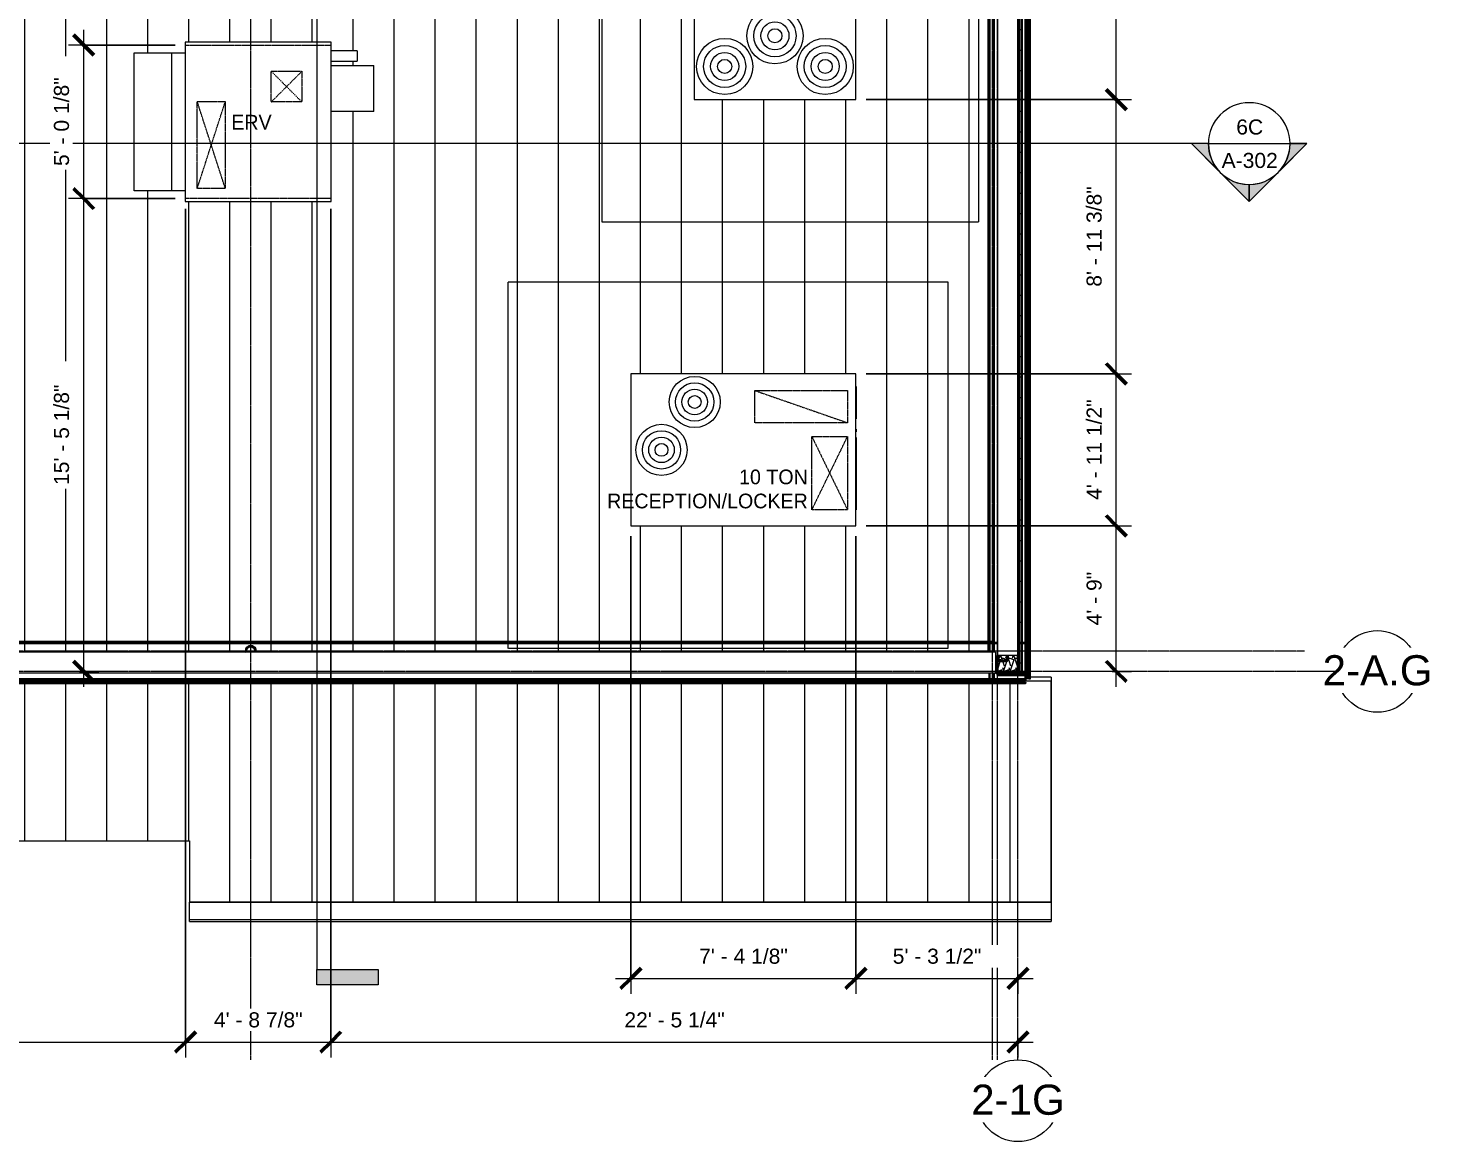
# Model space of a CAD drawing. Header units: inches. Extents: x 21290 to 29202, y -23522 to -20467.
# Drawn here: x 27344 to 27901, y -22979 to -22544 of the extents above; entities that cross this region are included whole.
import ezdxf

# ---------------------------------------------------------------- set-up
doc = ezdxf.new("R2010")
doc.units = ezdxf.units.IN
doc.header["$MEASUREMENT"] = 0
for name, pattern in [('Dash', [0.25, 0.125, -0.125]), ('Grid Line 1_2_', [0.875, 0.5, -0.125, 0.125, -0.125]), ('Hidden', [0.28125, 0.1875, -0.09375])]:
    doc.linetypes.add(name, pattern=pattern)
for name, color, linetype, lineweight in [('A-ANNO-DIMS', 211, 'Continuous', 9), ('A-ANNO-DIMS-64', 211, 'Continuous', 9), ('A-ROOF', 132, 'Continuous', 9), ('A-ROOF-OTLN', 132, 'Continuous', 9), ('A-ROOF-PATT', 132, 'Continuous', 9), ('A-WALL', 113, 'Continuous', 9), ('A-WALL-PATT', 111, 'Continuous', 25), ('G-ANNO-SYMB', 111, 'Continuous', 9), ('M-EQPM', 50, 'Continuous', 9), ('M-EQPM-HDLN', 50, 'Dash', 9), ('M-EQPM-IDEN', 50, 'Continuous', 9), ('S-BEAM', 12, 'Continuous', 9), ('S-COLS', 52, 'Continuous', 9), ('S-GRID', 1, 'Continuous', 9), ('S-GRID-IDEN', 1, 'Continuous', 9)]:
    doc.layers.add(name, color=color, linetype=linetype, lineweight=lineweight)
doc.styles.add('Arial_2', font='arial.ttf', dxfattribs={"height": 11.802395})
doc.styles.add('Arial_3', font='arial.ttf', dxfattribs={"height": 5.901198})
doc.styles.add('Century Gothic_1', font='GOTHIC.TTF', dxfattribs={"height": 5.748447})
doc.dimstyles.new('OD_Dimension', dxfattribs={"dimscale": 12, "dimtxt": 6, "dimasz": 0.666667, "dimexe": 0.5, "dimexo": 0.333333, "dimgap": 0.333333, "dimtad": 1, "dimdec": 3, "dimrnd": 0.125, "dimzin": 1, "dimdsep": 46, "dimlunit": 4, "dimtxsty": 'Arial_3', "dimblk1": 'OBLIQUE', "dimblk2": 'OBLIQUE', "dimsah": 1, "dimcen": 0.09, "dimdle": 0.5, "dimazin": 0, "dimtfac": 1, "dimtdec": 4, "dimtix": 1, "dimtmove": 0, "dimatfit": 3, "dimfxl": 1, "dimtvp": 1, "dimtfill": 1, "dimfrac": 2, "dimtolj": 1, "dimtzin": 0, "dimarcsym": 2})

# ---------------------------------------------------------------- blocks, each defined once
blk = doc.blocks.new('Carrier_48TC_Standard_Efficiency_Gas_Heat_Electric_Cooling_Packaged_Rooftop_Unit_3_to_15_nominal_tons - 15 ton 48TC__16-873539-Roof Low - Callout 6')
at = {"layer": 'M-EQPM', "color": 43, "linetype": 'Hidden', "lineweight": 18}
for p, q in [((-105.94, -79.69), (-105.94, 67.69)), ((-105.94, 67.69), (93.94, 67.69)), ((93.94, 67.69), (93.94, -79.69)), ((93.94, -79.69), (-105.94, -79.69))]:
    blk.add_line(p, q, dxfattribs=at)
at = {"layer": 'M-EQPM', "color": 43, "lineweight": 18}
for p, q in [((57.94, 31.69), (-57.94, 31.69)), ((-57.94, 31.69), (-57.94, -31.69)), ((57.94, -31.69), (57.94, 31.69)), ((58.06, 27.31), (57.94, 27.31)), ((58.06, 27.31), (58.06, 15.44)), ((57.94, 15.44), (58.06, 15.44)), ((58.06, 10.34), (57.94, 10.34)), ((57.94, 9.29), (58.06, 9.29)), ((58.06, 6.69), (57.94, 6.69)), ((58.06, 10.32), (58.06, 10.34)), ((58.06, 10.34), (58.06, 9.29)), ((58.06, 9.29), (58.06, 9.31)), ((58.06, 6.69), (58.06, -25.06)), ((57.94, -25.06), (58.06, -25.06)), ((-57.94, -31.69), (57.94, -31.69))]:
    blk.add_line(p, q, dxfattribs=at)
for centre, radius in [((-44.94, 19.69), 11), ((-44.94, 19.69), 8.25), ((-44.94, 19.69), 5.5), ((-44.94, 19.69), 2.75), ((-32.94, 0), 11), ((-32.94, 0), 8.25), ((-32.94, 0), 5.5), ((-32.94, 0), 2.75), ((-44.94, -19.69), 11), ((-44.94, -19.69), 8.25), ((-44.94, -19.69), 5.5), ((-44.94, -19.69), 2.75)]:
    blk.add_circle(centre, radius, dxfattribs=at)
at = {"layer": 'M-EQPM-HDLN', "color": 43, "lineweight": 18}
for p, q in [((4.81, 25.31), (51.69, 12.69)), ((4.81, 12.69), (4.81, 25.31)), ((4.81, 25.31), (51.69, 25.31)), ((51.69, 25.31), (51.69, 12.69)), ((51.69, 12.69), (4.81, 12.69)), ((24.94, -26.81), (51.69, 7.19)), ((24.94, 7.19), (51.69, -26.81)), ((24.94, -26.81), (24.94, 7.19)), ((24.94, 7.19), (51.69, 7.19)), ((51.69, 7.19), (51.69, -26.81)), ((51.69, -26.81), (24.94, -26.81))]:
    blk.add_line(p, q, dxfattribs=at)
blk = doc.blocks.new('Carrier_48TC_Standard_Efficiency_Gas_Heat_Electric_Cooling_Packaged_Rooftop_Unit_3_to_15_nominal_tons - 10 ton 48TC__12-1646492-Roof Low - Callout 6')
at = {"layer": 'M-EQPM', "color": 43, "linetype": 'Hidden', "lineweight": 18}
for p, q in [((-92.06, -75.06), (-92.06, 65.75)), ((-92.06, 65.75), (80.06, 65.75)), ((80.06, 65.75), (80.06, -75.06)), ((-92.06, -77.75), (-92.06, -75.63)), ((80.06, -77.75), (-92.06, -77.75)), ((80.06, -75.62), (80.06, -77.75))]:
    blk.add_line(p, q, dxfattribs=at)
at = {"layer": 'M-EQPM', "color": 43, "lineweight": 18}
for p, q in [((44.06, 29.75), (-44.06, 29.75)), ((-44.06, 29.75), (-44.06, -29.75)), ((44.06, -29.75), (44.06, 29.75)), ((44.19, 24.75), (44.06, 24.75)), ((44.19, 24.75), (44.19, 12.12)), ((44.06, 12.12), (44.19, 12.12)), ((44.19, 8.15), (44.06, 8.15)), ((44.06, 7.1), (44.19, 7.1)), ((44.19, 8.13), (44.19, 8.15)), ((44.19, 8.15), (44.19, 7.1)), ((44.19, 7.1), (44.19, 7.12)), ((44.19, 4.87), (44.06, 4.87)), ((44.19, 4.87), (44.19, -23.5)), ((44.06, -23.5), (44.19, -23.5)), ((-44.06, -29.75), (44.06, -29.75))]:
    blk.add_line(p, q, dxfattribs=at)
for centre, radius in [((-19.06, 18.75), 10), ((-19.06, 18.75), 7.5), ((-19.06, 18.75), 5), ((-19.06, 18.75), 2.5), ((-32.06, 0), 10), ((-32.06, 0), 7.5), ((-32.06, 0), 5), ((-32.06, 0), 2.5)]:
    blk.add_circle(centre, radius, dxfattribs=at)
at = {"layer": 'M-EQPM-HDLN', "color": 43, "lineweight": 18}
for p, q in [((4.44, 23.25), (40.81, 10.62)), ((4.44, 10.62), (4.44, 23.25)), ((4.44, 23.25), (40.81, 23.25)), ((40.81, 23.25), (40.81, 10.62)), ((40.81, 10.62), (4.44, 10.62)), ((26.81, -23.5), (40.81, 5.25)), ((26.81, 5.25), (40.81, -23.5)), ((26.81, -23.5), (26.81, 5.25)), ((26.81, 5.25), (40.81, 5.25)), ((40.81, 5.25), (40.81, -23.5)), ((40.81, -23.5), (26.81, -23.5))]:
    blk.add_line(p, q, dxfattribs=at)
blk = doc.blocks.new('he3xrtf - 115 V Single Phase-880047-Roof Low - Callout 6')
at = {"layer": 'M-EQPM', "color": 43, "lineweight": 18}
for p, q in [((28.63, 31.19), (-28.62, 31.19)), ((-28.62, 31.19), (-28.62, -31.19)), ((28.63, -31.19), (28.63, 31.19)), ((28.63, 27), (33.75, 27)), ((28.63, -27), (28.63, 27)), ((33.75, 27), (48.5, 27)), ((33.75, 27), (33.75, -27)), ((48.5, 27), (48.5, -27)), ((-45.37, -4), (-28.62, -4)), ((-45.37, -4), (-45.37, -22)), ((-28.62, -4), (-28.62, -22)), ((-28.62, -22), (-45.37, -22)), ((-38.75, -27.81), (-38.75, -23.81)), ((-28.62, -23.81), (-38.75, -23.81)), ((-38.75, -27.81), (-28.62, -27.81)), ((33.75, -27), (28.63, -27)), ((48.5, -27), (33.75, -27)), ((-28.62, -31.19), (28.63, -31.19))]:
    blk.add_line(p, q, dxfattribs=at)
at = {"layer": 'M-EQPM-HDLN', "color": 43, "lineweight": 18}
for p, q in [((-28.44, -30.06), (-28.44, 30.06)), ((-28.44, 30.06), (28.44, 30.06)), ((28.44, 30.06), (28.44, -30.06)), ((23.84, 26.09), (12.84, -7.91)), ((12.84, 26.09), (23.84, -7.91)), ((12.84, -7.91), (12.84, 26.09)), ((12.84, 26.09), (23.84, 26.09)), ((23.84, 26.09), (23.84, -7.91)), ((-17.16, -7.78), (-5.16, -19.78)), ((-5.16, -7.78), (-17.16, -19.78)), ((-17.16, -19.78), (-17.16, -7.78)), ((-17.16, -7.78), (-5.16, -7.78)), ((-5.16, -7.78), (-5.16, -19.78)), ((23.84, -7.91), (12.84, -7.91)), ((-5.16, -19.78), (-17.16, -19.78)), ((28.44, -30.06), (-28.44, -30.06))]:
    blk.add_line(p, q, dxfattribs=at)
blk = doc.blocks.new('Girt_C - 8_D-1732030-Roof Low - Callout 6')
at = {"layer": 'S-BEAM', "color": 43, "lineweight": 18}
for p, q in [((26272.64, -22787.8), (25690.83, -22787.8)), ((26272.64, -22787.8), (26272.64, -22787.99)), ((26272.64, -22787.99), (26272.64, -22795.62)), ((25689.64, -22795.8), (26272.64, -22795.8)), ((26272.64, -22795.62), (26272.64, -22795.8))]:
    blk.add_line(p, q, dxfattribs=at)
blk = doc.blocks.new('Girt_C - 8_D-1405608-Roof Low - Callout 6')
at = {"layer": 'S-BEAM', "color": 43, "lineweight": 18}
for p, q in [((26273.58, -22350.05), (26281.2, -22350.05)), ((26281.3, -22350.05), (26281.34, -22350.05)), ((26281.39, -22789.05), (26281.39, -22350.05)), ((26273.39, -22359.55), (26273.39, -22789.05)), ((26273.58, -22789.05), (26273.39, -22789.05)), ((26281.2, -22789.05), (26273.58, -22789.05)), ((26281.39, -22789.05), (26281.2, -22789.05))]:
    blk.add_line(p, q, dxfattribs=at)
blk = doc.blocks.new('Dimension Lumber - 5_5 x 7_5 Glulam-1730133-Roof Low - Callout 6')
at = {"layer": 'S-BEAM', "color": 43, "lineweight": 18}
blk.add_line((26272.95, -22799.18), (26272.95, -22799.04), dxfattribs=at)
blk = doc.blocks.new('HSS-Hollow Structural Section - HSS1-1_2X1-1_2X1_8 - Obsolete-1395972-Roof Low - Callout 6')
at = {"layer": 'S-BEAM', "color": 43, "lineweight": 18}
for p, q in [((26285.64, -22797.5), (26284.7, -22797.5)), ((26294.39, -22797.5), (26286.2, -22797.5)), ((26294.39, -22797.5), (26294.39, -22797.54)), ((26294.39, -22797.54), (26294.39, -22797.79)), ((26294.39, -22797.79), (26294.39, -22798.82)), ((26294.39, -22798.82), (26294.39, -22799.04)), ((26272.64, -22799.04), (26294.39, -22799.04))]:
    blk.add_line(p, q, dxfattribs=at)
blk = doc.blocks.new('Section - 3_32_ x 3_8_-18514-Roof Low - Callout 6')
at = {"layer": 'G-ANNO-SYMB'}
blk.add_hatch(color=256, dxfattribs=at).paths.add_polyline_path([(0, 0.375), (0, 0), (-0.09375, 0), (-0.09375, 0.375)], flags=0)
for p, q in [((0, 0.375), (-0.09375, 0.375)), ((-0.09375, 0.375), (-0.09375, 0)), ((0, 0), (0, 0.375)), ((-0.09375, 0), (0, 0))]:
    blk.add_line(p, q, dxfattribs=at)
blk = doc.blocks.new('Section - Section Head - Filled-1526-Roof Low - Callout 6')
at = {"layer": 'G-ANNO-SYMB'}
h = blk.add_hatch(color=256, dxfattribs=at)
edge = h.paths.add_edge_path(flags=0)
edge.add_line((-0.4268, 0.1768), (-0.25, 0.3536))
edge.add_line((-0.25, 0.3536), (-0.25, 0.25))
edge.add_arc((-0.25, 0), 0.25, 90, 135)
h = blk.add_hatch(color=256, dxfattribs=at)
edge = h.paths.add_edge_path(flags=0)
edge.add_arc((-0.25, 0), 0.25, 45, 90)
edge.add_line((-0.25, 0.25), (-0.25, 0.3536))
edge.add_line((-0.25, 0.3536), (-0.0732, 0.1768))
h = blk.add_hatch(color=256, dxfattribs=at)
edge = h.paths.add_edge_path(flags=0)
edge.add_arc((-0.25, 0), 0.2503, 137.9216, 180)
edge.add_line((-0.5003, 0), (-0.6036, 0))
edge.add_line((-0.6036, 0), (-0.4358, 0.1678))
h = blk.add_hatch(color=256, dxfattribs=at)
edge = h.paths.add_edge_path(flags=0)
edge.add_line((-0.0642, 0.1678), (0.1036, 0))
edge.add_line((0.1036, 0), (0.0003, 0))
edge.add_arc((-0.25, 0), 0.2503, 0, 42.0784)
for p, q in [((-0.25, 0.3536), (-0.6036, 0)), ((-0.25, 0.3536), (-0.4268, 0.1768)), ((-0.25, 0.3536), (0.1036, 0)), ((-0.25, 0.25), (-0.25, 0.3536)), ((-0.0732, 0.1768), (-0.25, 0.3536)), ((-0.25, 0.3536), (-0.25, 0.25)), ((-0.4358, 0.1678), (-0.6036, 0)), ((0.1036, 0), (-0.0642, 0.1678)), ((-0.6036, 0), (-0.5003, 0)), ((0.0003, 0), (0.1036, 0)), ((-0.5, 0), (-0.6036, 0)), ((0, 0), (0.1036, 0))]:
    blk.add_line(p, q, dxfattribs=at)
for radius, start, end in [(0.25, 360, 180), (0.25, 90, 135), (0.25, 45, 90), (0.2503, 137.9216, 180), (0.2503, 0, 42.0784), (0.25, 180, 360)]:
    blk.add_arc((-0.25, 0), radius, start, end, dxfattribs=at)
blk = doc.blocks.new('Grid - Grid Head - Circle-14747-Roof Low - Callout 6')
at = {"layer": 'S-GRID-IDEN'}
blk.add_circle((0, 0), 0.25, dxfattribs=at)
blk = doc.blocks.new('DIMBLOCK7-Roof Low - Callout 6')
at = {"layer": 'A-ANNO-DIMS-64', "lineweight": 50}
for p, q in [((27770.35, -22738.3), (27766.35, -22734.3)), ((27770.35, -22738.3), (27774.35, -22742.3)), ((27770.35, -22795.3), (27766.35, -22791.3)), ((27770.35, -22795.3), (27774.35, -22799.3))]:
    blk.add_line(p, q, dxfattribs=at)
at = {"layer": 'A-ANNO-DIMS-64'}
for p, q in [((27672.32, -22738.3), (27776.35, -22738.3)), ((27770.35, -22738.3), (27672.32, -22738.3)), ((27770.35, -22801.3), (27770.35, -22738.3)), ((27768.69, -22795.3), (27776.35, -22795.3)), ((27770.35, -22795.3), (27768.69, -22795.3))]:
    blk.add_line(p, q, dxfattribs=at)
at = {"layer": 'A-ANNO-DIMS-64', "color": 0, "insert": (27758.69, -22777.28), "char_height": 5.901, "width": 25.1446, "attachment_point": 1, "rotation": 90, "line_spacing_factor": 0.938532, "style": 'Arial_3', "bg_fill": 3, "box_fill_scale": 1.25, "bg_fill_color": 0, "bg_fill_transparency": 0}
blk.add_mtext('4\' - 9"', dxfattribs=at)
blk = doc.blocks.new('_Oblique')
at = {"color": 0, "linetype": 'ByBlock', "lineweight": -2}
blk.add_line((-0.5, -0.5), (0.5, 0.5), dxfattribs=at)
blk = doc.blocks.new('DIMBLOCK8-Roof Low - Callout 6')
at = {"layer": 'A-ANNO-DIMS-64', "lineweight": 50}
for p, q in [((27770.35, -22678.8), (27766.35, -22674.8)), ((27770.35, -22678.8), (27774.35, -22682.8)), ((27770.35, -22738.3), (27766.35, -22734.3)), ((27770.35, -22738.3), (27774.35, -22742.3))]:
    blk.add_line(p, q, dxfattribs=at)
at = {"layer": 'A-ANNO-DIMS-64'}
for p, q in [((27672.32, -22678.8), (27776.35, -22678.8)), ((27770.35, -22678.8), (27672.32, -22678.8)), ((27770.35, -22738.3), (27770.35, -22678.8)), ((27672.32, -22738.3), (27776.35, -22738.3)), ((27770.35, -22738.3), (27672.32, -22738.3))]:
    blk.add_line(p, q, dxfattribs=at)
at = {"layer": 'A-ANNO-DIMS-64', "color": 0, "insert": (27758.69, -22728.12), "char_height": 5.9012, "width": 46.9662, "attachment_point": 1, "rotation": 90, "line_spacing_factor": 0.938532, "style": 'Arial_3', "bg_fill": 3, "box_fill_scale": 1.25, "bg_fill_color": 0, "bg_fill_transparency": 0}
blk.add_mtext('4\' - 11 1/2"', dxfattribs=at)
blk = doc.blocks.new('DIMBLOCK9-Roof Low - Callout 6')
at = {"layer": 'A-ANNO-DIMS-64', "lineweight": 50}
for p, q in [((27770.35, -22571.43), (27766.35, -22567.43)), ((27770.35, -22571.43), (27774.35, -22575.43)), ((27770.35, -22678.8), (27766.35, -22674.8)), ((27770.35, -22678.8), (27774.35, -22682.8))]:
    blk.add_line(p, q, dxfattribs=at)
at = {"layer": 'A-ANNO-DIMS-64'}
for p, q in [((27672.32, -22571.43), (27776.35, -22571.43)), ((27770.35, -22571.43), (27672.32, -22571.43)), ((27770.35, -22678.8), (27770.35, -22571.43)), ((27672.32, -22678.8), (27776.35, -22678.8)), ((27770.35, -22678.8), (27672.32, -22678.8))]:
    blk.add_line(p, q, dxfattribs=at)
at = {"layer": 'A-ANNO-DIMS-64', "color": 0, "insert": (27758.69, -22644.68), "char_height": 5.9012, "width": 46.9662, "attachment_point": 1, "rotation": 90, "line_spacing_factor": 0.938532, "style": 'Arial_3', "bg_fill": 3, "box_fill_scale": 1.25, "bg_fill_color": 0, "bg_fill_transparency": 0}
blk.add_mtext('8\' - 11 3/8"', dxfattribs=at)
blk = doc.blocks.new('DIMBLOCK10-Roof Low - Callout 6')
at = {"layer": 'A-ANNO-DIMS-64', "lineweight": 50}
for p, q in [((27770.35, -22455.55), (27766.35, -22451.55)), ((27770.35, -22455.55), (27774.35, -22459.55)), ((27770.35, -22571.43), (27766.35, -22567.43)), ((27770.35, -22571.43), (27774.35, -22575.43))]:
    blk.add_line(p, q, dxfattribs=at)
at = {"layer": 'A-ANNO-DIMS-64'}
for p, q in [((27672.32, -22455.55), (27776.35, -22455.55)), ((27770.35, -22455.55), (27672.32, -22455.55)), ((27770.35, -22571.43), (27770.35, -22455.55)), ((27672.32, -22571.43), (27776.35, -22571.43)), ((27770.35, -22571.43), (27672.32, -22571.43))]:
    blk.add_line(p, q, dxfattribs=at)
at = {"layer": 'A-ANNO-DIMS-64', "color": 0, "insert": (27758.69, -22530.8), "char_height": 5.9012, "width": 41.5385, "attachment_point": 1, "rotation": 90, "line_spacing_factor": 0.938532, "style": 'Arial_3', "bg_fill": 3, "box_fill_scale": 1.25, "bg_fill_color": 0, "bg_fill_transparency": 0}
blk.add_mtext('9\' - 7 7/8"', dxfattribs=at)
blk = doc.blocks.new('DIMBLOCK12-Roof Low - Callout 6')
at = {"layer": 'A-ANNO-DIMS-64', "lineweight": 50}
for p, q in [((27365.87, -22610.18), (27361.87, -22606.18)), ((27365.87, -22610.18), (27369.87, -22614.18)), ((27365.87, -22795.3), (27361.87, -22791.3)), ((27365.87, -22795.3), (27369.87, -22799.3))]:
    blk.add_line(p, q, dxfattribs=at)
at = {"layer": 'A-ANNO-DIMS-64'}
for p, q in [((27401.76, -22610.18), (27359.87, -22610.18)), ((27365.87, -22801.3), (27365.87, -22610.18)), ((27365.87, -22610.18), (27401.76, -22610.18)), ((27364.22, -22795.3), (27371.87, -22795.3)), ((27365.87, -22795.3), (27364.22, -22795.3))]:
    blk.add_line(p, q, dxfattribs=at)
at = {"layer": 'A-ANNO-DIMS-64', "color": 0, "insert": (27354.22, -22722.31), "char_height": 5.9012, "width": 46.9662, "attachment_point": 1, "rotation": 90, "line_spacing_factor": 0.938532, "style": 'Arial_3', "bg_fill": 3, "box_fill_scale": 1.25, "bg_fill_color": 0, "bg_fill_transparency": 0}
blk.add_mtext('15\' - 5 1/8"', dxfattribs=at)
blk = doc.blocks.new('DIMBLOCK13-Roof Low - Callout 6')
at = {"layer": 'A-ANNO-DIMS-64', "lineweight": 50}
for p, q in [((27365.87, -22550.05), (27361.87, -22546.05)), ((27365.87, -22550.05), (27369.87, -22554.05)), ((27365.87, -22610.18), (27361.87, -22606.18)), ((27365.87, -22610.18), (27369.87, -22614.18))]:
    blk.add_line(p, q, dxfattribs=at)
at = {"layer": 'A-ANNO-DIMS-64'}
for p, q in [((27365.87, -22610.18), (27365.87, -22544.05)), ((27401.76, -22550.05), (27359.87, -22550.05)), ((27365.87, -22550.05), (27401.76, -22550.05)), ((27401.76, -22610.18), (27359.87, -22610.18)), ((27365.87, -22610.18), (27401.76, -22610.18))]:
    blk.add_line(p, q, dxfattribs=at)
at = {"layer": 'A-ANNO-DIMS-64', "color": 0, "insert": (27354.22, -22597.42), "char_height": 5.9012, "width": 41.5385, "attachment_point": 1, "rotation": 90, "line_spacing_factor": 0.938532, "style": 'Arial_3', "bg_fill": 3, "box_fill_scale": 1.25, "bg_fill_color": 0, "bg_fill_transparency": 0}
blk.add_mtext('5\' - 0 1/8"', dxfattribs=at)
blk = doc.blocks.new('DIMBLOCK14-Roof Low - Callout 6')
at = {"layer": 'A-ANNO-DIMS-64'}
for p, q in [((27405.76, -22614.18), (27405.76, -22946.41)), ((27405.76, -22940.41), (27405.76, -22614.18)), ((27127.82, -22940.41), (27405.76, -22940.41)), ((27133.82, -22938.75), (27133.82, -22946.41)), ((27133.82, -22940.41), (27133.82, -22938.75))]:
    blk.add_line(p, q, dxfattribs=at)
at = {"layer": 'A-ANNO-DIMS-64', "lineweight": 50}
for p, q in [((27133.82, -22940.41), (27137.82, -22936.41)), ((27405.76, -22940.41), (27409.76, -22936.41)), ((27133.82, -22940.41), (27129.82, -22944.41)), ((27405.76, -22940.41), (27401.76, -22944.41))]:
    blk.add_line(p, q, dxfattribs=at)
at = {"layer": 'A-ANNO-DIMS-64', "color": 0, "insert": (27257.05, -22928.76), "char_height": 5.901, "width": 30.5723, "attachment_point": 1, "line_spacing_factor": 0.938532, "style": 'Arial_3', "bg_fill": 3, "box_fill_scale": 1.25, "bg_fill_color": 0, "bg_fill_transparency": 0}
blk.add_mtext('22\' - 8"', dxfattribs=at)
blk = doc.blocks.new('DIMBLOCK15-Roof Low - Callout 6')
at = {"layer": 'A-ANNO-DIMS-64'}
for p, q in [((27405.76, -22614.18), (27405.76, -22946.41)), ((27405.76, -22940.41), (27405.76, -22614.18)), ((27462.63, -22614.18), (27462.63, -22946.41)), ((27462.63, -22940.41), (27462.63, -22614.18)), ((27405.76, -22940.41), (27462.63, -22940.41))]:
    blk.add_line(p, q, dxfattribs=at)
at = {"layer": 'A-ANNO-DIMS-64', "lineweight": 50}
for p, q in [((27405.76, -22940.41), (27409.76, -22936.41)), ((27462.63, -22940.41), (27466.63, -22936.41)), ((27405.76, -22940.41), (27401.76, -22944.41)), ((27462.63, -22940.41), (27458.63, -22944.41))]:
    blk.add_line(p, q, dxfattribs=at)
at = {"layer": 'A-ANNO-DIMS-64', "color": 0, "insert": (27416.89, -22928.76), "char_height": 5.9012, "width": 41.5385, "attachment_point": 1, "line_spacing_factor": 0.938532, "style": 'Arial_3', "bg_fill": 3, "box_fill_scale": 1.25, "bg_fill_color": 0, "bg_fill_transparency": 0}
blk.add_mtext('4\' - 8 7/8"', dxfattribs=at)
blk = doc.blocks.new('DIMBLOCK16-Roof Low - Callout 6')
at = {"layer": 'A-ANNO-DIMS-64'}
for p, q in [((27462.63, -22614.18), (27462.63, -22946.41)), ((27462.63, -22940.41), (27462.63, -22614.18)), ((27462.63, -22940.41), (27737.82, -22940.41)), ((27731.82, -22938.75), (27731.82, -22946.41)), ((27731.82, -22940.41), (27731.82, -22938.75))]:
    blk.add_line(p, q, dxfattribs=at)
at = {"layer": 'A-ANNO-DIMS-64', "lineweight": 50}
for p, q in [((27462.63, -22940.41), (27466.63, -22936.41)), ((27731.82, -22940.41), (27735.82, -22936.41)), ((27462.63, -22940.41), (27458.63, -22944.41)), ((27731.82, -22940.41), (27727.82, -22944.41))]:
    blk.add_line(p, q, dxfattribs=at)
at = {"layer": 'A-ANNO-DIMS-64', "color": 0, "insert": (27577.66, -22928.76), "char_height": 5.9012, "width": 46.9662, "attachment_point": 1, "line_spacing_factor": 0.938532, "style": 'Arial_3', "bg_fill": 3, "box_fill_scale": 1.25, "bg_fill_color": 0, "bg_fill_transparency": 0}
blk.add_mtext('22\' - 5 1/4"', dxfattribs=at)
blk = doc.blocks.new('DIMBLOCK18-Roof Low - Callout 6')
at = {"layer": 'A-ANNO-DIMS-64'}
for p, q in [((27580.2, -22742.3), (27580.2, -22921.5)), ((27580.2, -22915.5), (27580.2, -22742.3)), ((27668.32, -22742.3), (27668.32, -22921.5)), ((27668.32, -22915.5), (27668.32, -22742.3)), ((27574.2, -22915.5), (27668.32, -22915.5))]:
    blk.add_line(p, q, dxfattribs=at)
at = {"layer": 'A-ANNO-DIMS-64', "lineweight": 50}
for p, q in [((27580.2, -22915.5), (27576.2, -22919.5)), ((27580.2, -22915.5), (27584.2, -22911.5)), ((27668.32, -22915.5), (27664.32, -22919.5)), ((27668.32, -22915.5), (27672.32, -22911.5))]:
    blk.add_line(p, q, dxfattribs=at)
at = {"layer": 'A-ANNO-DIMS-64', "color": 0, "insert": (27606.95, -22903.85), "char_height": 5.9012, "width": 41.5385, "attachment_point": 1, "line_spacing_factor": 0.938532, "style": 'Arial_3', "bg_fill": 3, "box_fill_scale": 1.25, "bg_fill_color": 0, "bg_fill_transparency": 0}
blk.add_mtext('7\' - 4 1/8"', dxfattribs=at)
blk = doc.blocks.new('DIMBLOCK19-Roof Low - Callout 6')
at = {"layer": 'A-ANNO-DIMS-64'}
for p, q in [((27668.32, -22742.3), (27668.32, -22921.5)), ((27668.32, -22915.5), (27668.32, -22742.3)), ((27668.32, -22915.5), (27737.82, -22915.5)), ((27731.82, -22913.85), (27731.82, -22921.5)), ((27731.82, -22915.5), (27731.82, -22913.85))]:
    blk.add_line(p, q, dxfattribs=at)
at = {"layer": 'A-ANNO-DIMS-64', "lineweight": 50}
for p, q in [((27668.32, -22915.5), (27664.32, -22919.5)), ((27668.32, -22915.5), (27672.32, -22911.5)), ((27731.82, -22915.5), (27727.82, -22919.5)), ((27731.82, -22915.5), (27735.82, -22911.5))]:
    blk.add_line(p, q, dxfattribs=at)
at = {"layer": 'A-ANNO-DIMS-64', "color": 0, "insert": (27682.76, -22903.85), "char_height": 5.9012, "width": 41.5385, "attachment_point": 1, "line_spacing_factor": 0.938532, "style": 'Arial_3', "bg_fill": 3, "box_fill_scale": 1.25, "bg_fill_color": 0, "bg_fill_transparency": 0}
blk.add_mtext('5\' - 3 1/2"', dxfattribs=at)

msp = doc.modelspace()

# ---------------------------------------------------------------- hatches: boundary and pattern name
at = {"layer": 'A-ROOF-PATT'}
h = msp.add_hatch(dxfattribs=at)
h.set_pattern_fill('FP_20', color=8, style=0, pattern_type=2)
h.set_pattern_definition([(90, (1450.73, -40.069), (-16.082, 1e-15), [])])
h.paths.add_polyline_path([(27614.7548, -22885.6153), (27744.8221, -22885.6153), (27744.8221, -22799.1778), (27723.0721, -22799.1778), (27723.0721, -22798.6153), (27130.5096, -22798.6153), (27130.5096, -22446.6778), (27133.3221, -22446.6778), (27133.3221, -22447.3028), (27141.3221, -22447.3028), (27141.3221, -22450.2544), (27141.3771, -22450.228), (27142.2672, -22450.228), (27143.0764, -22450.6233), (27143.6241, -22451.31), (27143.8221, -22452.1778), (27143.6004, -22453.0753), (27143.0691, -22453.7415), (27142.2672, -22454.1277), (27141.3221, -22454.1434), (27141.3221, -22613.5044), (27141.3771, -22613.478), (27142.2672, -22613.478), (27143.0764, -22613.8733), (27143.6241, -22614.56), (27143.8221, -22615.4278), (27143.6004, -22616.3253), (27143.0691, -22616.9915), (27142.2672, -22617.3777), (27141.3221, -22617.3968), (27141.3221, -22785.3794), (27141.3771, -22785.353), (27142.2672, -22785.353), (27143.0764, -22785.7483), (27143.6241, -22786.435), (27143.8221, -22787.3028), (27143.708, -22787.8028), (27429.4363, -22787.8028), (27429.3221, -22787.3028), (27429.5439, -22786.4053), (27430.0752, -22785.7391), (27430.8771, -22785.353), (27431.7672, -22785.353), (27432.5764, -22785.7483), (27433.1241, -22786.435), (27433.3221, -22787.3028), (27433.208, -22787.8028), (27720.1346, -22787.8028), (27720.1346, -22784.1778), (27144.9471, -22784.1778), (27144.9471, -22446.6778), (27145.5096, -22446.6778), (27145.5096, -22783.6153), (27720.1346, -22783.6153), (27720.1346, -22372.9278), (27720.6971, -22372.9278), (27720.6971, -22783.6153), (27722.3221, -22783.6153), (27722.3221, -22372.9278), (27723.0721, -22372.9278), (27723.0721, -22372.8038), (27082.5308, -22372.8028), (27082.5308, -22861.6153), (27407.3221, -22861.6153), (27407.3221, -22885.6153), (27570.4028, -22885.6153)], flags=0)
h.paths.add_polyline_path([(27392.9948, -22800.1153), (27129.0096, -22800.1153), (27129.0096, -22446.6778), (27129.5721, -22446.6778), (27129.5721, -22799.5528), (27734.8221, -22799.5528), (27734.8221, -22800.1153), (27415.1708, -22800.1153)], flags=0)
h.paths.add_polyline_path([(27133.967, -22795.8028), (27140.0721, -22795.7777), (27140.0721, -22789.0528), (27133.3221, -22789.0528), (27133.3221, -22795.8028), (27133.5096, -22795.8028)], flags=0)
h.paths.add_polyline_path([(27431.3221, -22787.8028), (27432.9832, -22787.8028), (27433.1171, -22787.3028), (27432.8767, -22786.4053), (27432.2196, -22785.7483), (27431.3221, -22785.5078), (27430.4246, -22785.7483), (27429.7597, -22786.435), (27429.5271, -22787.3028), (27429.6611, -22787.8028), (27430.8771, -22787.8028)], flags=0)
h.paths.add_polyline_path([(27141.3221, -22787.8028), (27143.4832, -22787.8028), (27143.6171, -22787.3028), (27143.3767, -22786.4053), (27142.7196, -22785.7483), (27141.8221, -22785.5078), (27141.3221, -22785.6418), (27141.3221, -22787.5855)], flags=0)
h.paths.add_polyline_path([(27720.6971, -22787.8028), (27722.3221, -22787.8028), (27722.3221, -22784.1778), (27720.6971, -22784.1778), (27720.6971, -22787.5855)], flags=0)
h.paths.add_polyline_path([(27592.5788, -22738.3028), (27580.1971, -22738.3028), (27580.1971, -22678.8028), (27668.3221, -22678.8028), (27668.3221, -22683.8028), (27668.4471, -22683.8028), (27668.4471, -22696.4278), (27668.3221, -22696.4278), (27668.3221, -22700.4222), (27668.4471, -22700.4222), (27668.4471, -22701.4334), (27668.3221, -22701.4334), (27668.3221, -22703.6778), (27668.4471, -22703.6778), (27668.4471, -22732.0528), (27668.3221, -22732.0528), (27668.3221, -22738.3028), (27603.6668, -22738.3028)], flags=0)
h.paths.add_polyline_path([(27141.8221, -22617.2228), (27142.7196, -22616.9823), (27143.3846, -22616.2956), (27143.6171, -22615.4278), (27143.3767, -22614.5303), (27142.6855, -22613.8641), (27141.8221, -22613.6328), (27141.3221, -22613.7668), (27141.3221, -22617.0888), (27141.3771, -22617.1036)], flags=0)
h.paths.add_polyline_path([(27405.5721, -22611.3028), (27405.5721, -22607.1153), (27385.6971, -22607.1153), (27385.6971, -22553.1153), (27405.5721, -22553.1153), (27405.5721, -22548.9278), (27462.8221, -22548.9278), (27462.8221, -22552.3049), (27472.9471, -22552.3049), (27472.9471, -22556.3049), (27462.8221, -22556.3049), (27462.8221, -22558.1153), (27479.5721, -22558.1153), (27479.5721, -22576.1153), (27462.8221, -22576.1153), (27462.8221, -22611.3028), (27437.3468, -22611.3028)], flags=0)
h.paths.add_polyline_path([(27246.0065, -22571.4278), (27197.3221, -22571.4278), (27197.3221, -22455.5528), (27201.6971, -22455.5528), (27201.6971, -22455.4278), (27213.5721, -22455.4278), (27213.5721, -22455.5528), (27218.6915, -22455.5528), (27218.6915, -22455.4278), (27219.7027, -22455.4278), (27219.7027, -22455.5528), (27222.3221, -22455.5528), (27222.3221, -22455.4278), (27254.0721, -22455.4278), (27254.0721, -22455.5528), (27260.6971, -22455.5528), (27260.6971, -22571.4278), (27246.076, -22571.4278)], flags=0)
h.paths.add_polyline_path([(27645.3846, -22571.4278), (27604.9471, -22571.4278), (27604.9471, -22455.5528), (27609.3221, -22455.5528), (27609.3221, -22455.4278), (27621.1971, -22455.4278), (27621.1971, -22455.5528), (27626.3165, -22455.5528), (27626.3165, -22455.4278), (27627.3277, -22455.4278), (27627.3277, -22455.5528), (27629.9471, -22455.5528), (27629.9471, -22455.4278), (27661.6971, -22455.4278), (27661.6971, -22455.5528), (27668.3221, -22455.5528), (27668.3221, -22571.4278), (27645.5957, -22571.4278)], flags=0)
h.paths.add_polyline_path([(27141.8221, -22453.9728), (27142.7196, -22453.7323), (27143.3846, -22453.0456), (27143.6171, -22452.1778), (27143.3767, -22451.2803), (27142.7196, -22450.6233), (27141.8221, -22450.3828), (27141.3221, -22450.5168), (27141.3221, -22453.8388), (27141.3771, -22453.8536)], flags=0)
at = {"layer": 'A-WALL-PATT', "lineweight": 9}
h = msp.add_hatch(dxfattribs=at)
h.set_pattern_fill('FP_22', color=8, style=0, pattern_type=2)
h.set_pattern_definition([(0, (1450.432, 0), (10.24, 2.56), [0.845, -6.835, 0.845, -6.835, -40.96]), (0, (1450.432, 0), (10.24, 2.56), [-15.36, 0.845, -14.515, 0.845, -6.835, -17.92]), (0, (1450.432, 0), (10.24, 2.56), [-38.4, 0.845, -4.275, 0.845, -11.955]), (120, (1454.272, 1.28), (-7.33702503, 7.58810013), [0.845, -6.835, 0.845, -6.835, -40.96]), (120, (1454.272, 1.28), (-7.33702503, 7.58810013), [-15.36, 0.845, -14.515, 0.845, -6.835, -17.92]), (120, (1454.272, 1.28), (-7.33702503, 7.58810013), [-38.4, 0.845, -4.275, 0.845, -11.955]), (240, (1455.552, 6.4), (-2.90297497, -10.14810013), [0.845, -6.835, 0.845, -6.835, -40.96]), (240, (1455.552, 6.4), (-2.90297497, -10.14810013), [-15.36, 0.845, -14.515, 0.845, -6.835, -17.92]), (240, (1455.552, 6.4), (-2.90297497, -10.14810013), [-38.4, 0.845, -4.275, 0.845, -11.955])])
h.paths.add_polyline_path([(27731.8221, -22796.8028), (27732.3221, -22796.8028), (27732.3221, -22374.4278), (27731.8221, -22374.4278), (27731.8221, -22789.0528)], flags=0)
h = msp.add_hatch(dxfattribs=at)
h.set_pattern_fill('FP_21', color=8, style=0, pattern_type=2)
h.set_pattern_definition([(0, (1450.432, 0), (0, 8), []), (90, (1450.432, 0), (-8, 5e-16), [])])
h.paths.add_polyline_path([(27732.3221, -22796.8028), (27733.3221, -22796.8028), (27733.3221, -22374.4278), (27732.3221, -22374.4278), (27732.3221, -22778.0585)], flags=0)
h = msp.add_hatch(dxfattribs=at)
h.set_pattern_fill('FP_23', color=8, style=0, pattern_type=2)
h.set_pattern_definition([(161.57, (1450.752, 0.32), (-2.560496185, -0.000537386), [0, -18.214, 2.022, 0]), (18.43, (1450.112, 0.32), (-2.560496185, 0.000537386), [0, -18.214, 2.022, 0]), (108.43, (1450.752, 0.32), (1.27922091, -6.400876726), [6.07, -14.166]), (71.57, (1450.112, 0.32), (1.27922091, 6.400876726), [6.07, -14.166])])
h.paths.add_polyline_path([(27731.6346, -22796.8028), (27731.8221, -22796.8028), (27731.8221, -22789.0528), (27723.8221, -22789.0528), (27723.8221, -22796.8028), (27731.6323, -22796.8028)], flags=0)
at = {"layer": 'S-COLS'}
h = msp.add_hatch(dxfattribs=at)
h.set_pattern_fill('FP_24', color=8, style=0, pattern_type=2)
h.set_pattern_definition([(45, (1450.432, 0), (-6.3356768, 6.3356768), []), (45, (1450.432, 9.6), (-6.3356768, 6.3356768), [])])
h.paths.add_polyline_path([(27724.2881, -22791.3028), (27727.3561, -22791.3028), (27727.6857, -22791.1663), (27727.8221, -22790.8368), (27727.8221, -22789.0528), (27727.5891, -22789.0528), (27727.5891, -22790.8368), (27727.5209, -22791.0016), (27727.3561, -22791.0698), (27724.2881, -22791.0698), (27724.1234, -22791.0016), (27724.0551, -22790.8368), (27724.0551, -22789.0528), (27723.8221, -22789.0528), (27723.8221, -22790.8368), (27723.9586, -22791.1663)], flags=0)

# ---------------------------------------------------------------- linework, layer by layer
at = {"layer": 'A-ROOF', "color": 43, "lineweight": 18}
for p, q in [((27723.0721, -22799.1778), (27723.0721, -22798.6105)), ((27744.8221, -22799.1778), (27723.0721, -22799.1778)), ((27744.8221, -22799.1778), (27744.8221, -22885.6153)), ((27082.5308, -22861.6153), (27407.3221, -22861.6153)), ((27407.3221, -22861.6153), (27407.3221, -22885.6153)), ((27407.3221, -22885.6153), (27744.8221, -22885.6153))]:
    msp.add_line(p, q, dxfattribs=at)
at = {"layer": 'A-ROOF-OTLN', "color": 43, "lineweight": 18}
for p, q in [((27407.3221, -22893.1646), (27407.3221, -22885.6153)), ((27744.8221, -22885.6778), (27407.3221, -22885.6778)), ((27744.8221, -22885.6153), (27744.8221, -22893.1646)), ((27744.8221, -22892.5528), (27407.3221, -22892.5528)), ((27407.3221, -22893.1646), (27744.8221, -22893.1646))]:
    msp.add_line(p, q, dxfattribs=at)
at = {"layer": 'A-WALL', "color": 43, "lineweight": 18}
for p, q in [((27720.1346, -22783.6153), (27720.1346, -22372.9278)), ((27736.6346, -22372.9278), (27736.6346, -22798.3028)), ((27720.1346, -22783.6153), (27145.5096, -22783.6153)), ((27720.1346, -22787.8028), (27720.1346, -22784.1763)), ((27722.3221, -22783.6153), (27720.6971, -22783.6153)), ((27736.6346, -22797.9903), (27736.1346, -22797.9903)), ((27736.6346, -22798.3028), (27736.1346, -22798.3028)), ((27734.8221, -22800.1153), (27129.0096, -22800.1153)), ((27734.8221, -22799.6153), (27734.8221, -22800.1153))]:
    msp.add_line(p, q, dxfattribs=at)
at = {"layer": 'A-WALL', "color": 250, "lineweight": 30}
for p, q in [((27720.6346, -22372.9278), (27720.6346, -22787.8028)), ((27720.6971, -22787.8028), (27720.6971, -22372.9278)), ((27722.3221, -22372.9278), (27722.3221, -22787.8028)), ((27732.3221, -22796.8028), (27732.3221, -22374.4278)), ((27733.3221, -22796.8028), (27733.3221, -22374.4278)), ((27734.8221, -22798.6153), (27734.8221, -22372.9278)), ((27735.1346, -22798.3028), (27735.1346, -22372.9278)), ((27736.0721, -22372.9278), (27736.0721, -22798.3028)), ((27736.1346, -22798.3028), (27736.1346, -22372.9278)), ((27144.9471, -22784.1778), (27723.8228, -22784.1778)), ((27723.8228, -22784.1153), (27145.0096, -22784.1153)), ((27734.8221, -22784.1153), (27731.8215, -22784.1153)), ((27731.8215, -22784.1778), (27734.8221, -22784.1778)), ((27723.8221, -22796.8028), (27723.8221, -22789.0528)), ((27731.8221, -22796.8028), (27731.8221, -22789.0528)), ((27130.5096, -22798.6153), (27734.8221, -22798.6153)), ((27735.1346, -22798.3028), (27130.8221, -22798.3028)), ((27720.6346, -22795.8027), (27720.6346, -22798.3028)), ((27720.6346, -22797.9903), (27720.6971, -22797.9903)), ((27720.6971, -22798.3028), (27720.6971, -22795.8027)), ((27722.3221, -22795.8028), (27722.3221, -22798.3028)), ((27734.8221, -22795.8028), (27723.0721, -22795.8028)), ((27723.8221, -22796.8028), (27734.8221, -22796.8028)), ((27732.3221, -22798.6153), (27732.3221, -22798.3028)), ((27736.0721, -22797.9903), (27736.1346, -22797.9903)), ((27736.0721, -22798.3028), (27736.1346, -22798.3028)), ((27129.5096, -22799.6153), (27734.8221, -22799.6153)), ((27734.8221, -22799.5528), (27129.5721, -22799.5528)), ((27734.8221, -22799.6153), (27734.8221, -22799.5528))]:
    msp.add_line(p, q, dxfattribs=at)
at = {"layer": 'G-ANNO-SYMB'}
for p, q in [((27457.2489, -22319.1066), (27457.2489, -22912.0694)), ((27806.3913, -22588.6303), (27018.5433, -22588.6303)), ((27806.3913, -22588.6303), (27838.3913, -22588.6303))]:
    msp.add_line(p, q, dxfattribs=at)
at = {"layer": 'S-COLS', "color": 250, "lineweight": 30}
for p, q in [((27723.8221, -22789.0528), (27723.8221, -22790.8368)), ((27724.0551, -22790.8368), (27724.0551, -22789.0528)), ((27727.3561, -22791.0698), (27724.2881, -22791.0698)), ((27724.2881, -22791.3028), (27727.3561, -22791.3028)), ((27727.5891, -22789.0528), (27727.5891, -22790.8368)), ((27727.8221, -22790.8368), (27727.8221, -22789.0528))]:
    msp.add_line(p, q, dxfattribs=at)
for centre, radius, start, end in [((27431.3221, -22787.3028), 2, 0, 180), ((27431.3221, -22787.3028), 2, 180, 194.816346), ((27431.3221, -22787.3028), 1.795, 0, 180), ((27431.3221, -22787.3028), 1.795, 180, 196.713092), ((27431.3221, -22787.3028), 1.795, 343.286908, 0), ((27431.3221, -22787.3028), 2, 345.183654, 0), ((27724.2881, -22790.8368), 0.466, 180, 270), ((27724.2881, -22790.8368), 0.233, 180, 270), ((27727.3561, -22790.8368), 0.466, 270, 0), ((27727.3561, -22790.8368), 0.233, 270, 0)]:
    msp.add_arc(centre, radius, start, end, dxfattribs=at)
at = {"layer": 'S-GRID', "linetype": 'Grid Line 1_2_'}
for p, q in [((27431.3221, -22947.3692), (27431.3221, -22282.3743)), ((27431.3221, -22947.3692), (27431.3221, -22282.3743)), ((27721.8221, -22947.3692), (27721.8221, -22282.3743)), ((27723.8221, -22947.3692), (27723.8221, -22282.3743)), ((27731.8221, -22947.3692), (27731.8221, -22314.3743)), ((27731.8221, -22947.3692), (27731.8221, -22314.3743)), ((27856.615, -22787.3028), (27018.0433, -22787.3028)), ((27856.615, -22787.3028), (27018.0433, -22787.3028)), ((27856.615, -22795.3028), (27050.0433, -22795.3028))]:
    msp.add_line(p, q, dxfattribs=at)

# ---------------------------------------------------------------- block references
at = {"layer": 'G-ANNO-SYMB', "xscale": 63.99999999999997, "yscale": 63.99999999999997, "zscale": 63.99999999999997, "rotation": 180}
msp.add_blockref('Section - Section Head - Filled-1526-Roof Low - Callout 6', (27806.3913, -22588.6303), dxfattribs=at)
at = {"layer": 'G-ANNO-SYMB', "extrusion": (0, 0, -1), "xscale": 63.99999999999997, "yscale": 63.99999999999997, "zscale": 63.99999999999997, "rotation": 90.00000000000053}
msp.add_blockref('Section - 3_32_ x 3_8_-18514-Roof Low - Callout 6', (-27457.2489, -22912.0694), dxfattribs=at)
at = {"layer": 'M-EQPM', "color": 43, "lineweight": 18}
for name, p, rotation in [('Carrier_48TC_Standard_Efficiency_Gas_Heat_Electric_Cooling_Packaged_Rooftop_Unit_3_to_15_nominal_tons - 15 ton 48TC__16-873539-Roof Low - Callout 6', (27636.6346, -22513.4903), 89.99999999999999), ('he3xrtf - 115 V Single Phase-880047-Roof Low - Callout 6', (27434.1971, -22580.1153), 180)]:
    msp.add_blockref(name, p, dxfattribs=dict(at, rotation=rotation))
msp.add_blockref('Carrier_48TC_Standard_Efficiency_Gas_Heat_Electric_Cooling_Packaged_Rooftop_Unit_3_to_15_nominal_tons - 10 ton 48TC__12-1646492-Roof Low - Callout 6', (27624.2596, -22708.5528), dxfattribs=at)
at = {"layer": 'S-BEAM', "color": 43, "lineweight": 18}
for name in ['Girt_C - 8_D-1405608-Roof Low - Callout 6', 'Girt_C - 8_D-1732030-Roof Low - Callout 6', 'HSS-Hollow Structural Section - HSS1-1_2X1-1_2X1_8 - Obsolete-1395972-Roof Low - Callout 6', 'Dimension Lumber - 5_5 x 7_5 Glulam-1730133-Roof Low - Callout 6']:
    msp.add_blockref(name, (1450.4319, 0), dxfattribs=at)
at = {"layer": 'S-GRID-IDEN', "xscale": 63.99999999999997, "yscale": 63.99999999999997, "zscale": 63.99999999999997, "rotation": 89.99999999999982}
msp.add_blockref('Grid - Grid Head - Circle-14747-Roof Low - Callout 6', (27872.615, -22795.3028), dxfattribs=at)
at = {"layer": 'S-GRID-IDEN', "xscale": 63.99999999999997, "yscale": 63.99999999999997, "zscale": 63.99999999999997}
msp.add_blockref('Grid - Grid Head - Circle-14747-Roof Low - Callout 6', (27731.8221, -22963.3692), dxfattribs=at)

# ---------------------------------------------------------------- texts
at = {"layer": 'G-ANNO-SYMB', "char_height": 5.9012, "attachment_point": 2, "line_spacing_factor": 0.938532, "style": 'Arial_3'}
for s, insert, width in [('6C', (27822.5962, -22579.1842), 12.528), ('A-302', (27822.5962, -22592.275), 26.208)]:
    msp.add_mtext(s, dxfattribs=dict(at, insert=insert, width=width))
at = {"layer": 'M-EQPM-IDEN', "insert": (27439.4945, -22577.3722), "char_height": 5.74845, "width": 17.28, "attachment_point": 3, "line_spacing_factor": 0.984117, "style": 'Century Gothic_1'}
msp.add_mtext('ERV', dxfattribs=at)

# ---------------------------------------------------------------- next in the draw order: texts
at = {"layer": 'S-GRID-IDEN', "char_height": 11.8024, "attachment_point": 2, "line_spacing_factor": 0.938532, "style": 'Arial_2', "bg_fill": 3, "box_fill_scale": 1.25, "bg_fill_color": 0, "bg_fill_transparency": 0}
for s, insert, width in [('2-A.G', (27872.68, -22788.9496), 51.264), ('2-1G', (27731.8191, -22957.0779), 43.632)]:
    msp.add_mtext(s, dxfattribs=dict(at, insert=insert, width=width))

# ---------------------------------------------------------------- next in the draw order: linework, layer by layer
at = {"layer": 'S-GRID', "linetype": 'Grid Line 1_2_'}
msp.add_line((27856.615, -22795.3028), (27050.0433, -22795.3028), dxfattribs=at)

# ---------------------------------------------------------------- next in the draw order: dimensions: what is measured, and where the dimension line sits
at = {"layer": 'A-ANNO-DIMS'}
for base, p1, p2, override, picture, middle in [((27365.8724, -22610.1778), (27360.2155, -22795.3028), (27405.7596, -22610.1778), {"dimpost": '<>', "dimfxl": 190.645042}, 'DIMBLOCK12-Roof Low - Callout 6', (27358.8212, -22702.7403)), ((27770.3464, -22738.3028), (27764.6895, -22795.3028), (27668.3221, -22738.3028), {"dimpost": '<>', "dimfxl": 111.962805}, 'DIMBLOCK7-Roof Low - Callout 6', (27763.3334, -22766.8028))]:
    dim = msp.add_linear_dim(base=base, p1=p1, p2=p2, angle=90, dimstyle='OD_Dimension', override=override, dxfattribs=at)
    dim.commit()
    dim.dimension.update_dxf_attribs({"geometry": picture, "text_midpoint": middle})

# ---------------------------------------------------------------- next in the draw order: dimensions: what is measured, and where the dimension line sits
for base, p1, p2, override, picture, middle in [((27365.8724, -22550.0528), (27405.7596, -22610.1778), (27405.7596, -22550.0528), {"dimpost": '<>', "dimfxl": 60.125}, 'DIMBLOCK13-Roof Low - Callout 6', (27358.8212, -22580.1153)), ((27770.3464, -22678.8028), (27668.3221, -22738.3028), (27668.3221, -22678.8028), {"dimpost": '<>', "dimfxl": 59.5}, 'DIMBLOCK8-Roof Low - Callout 6', (27763.2951, -22708.5528))]:
    dim = msp.add_linear_dim(base=base, p1=p1, p2=p2, angle=90, dimstyle='OD_Dimension', override=override, dxfattribs=at)
    dim.commit()
    dim.dimension.update_dxf_attribs({"geometry": picture, "text_midpoint": middle})

# ---------------------------------------------------------------- next in the draw order: dimensions: what is measured, and where the dimension line sits
dim = msp.add_linear_dim(base=(27770.3464, -22571.4278), p1=(27668.3221, -22678.8028), p2=(27668.3221, -22571.4278), angle=90, dimstyle='OD_Dimension', override={"dimpost": '<>', "dimfxl": 107.375}, dxfattribs=at)
dim.commit()
dim.dimension.update_dxf_attribs({"geometry": 'DIMBLOCK9-Roof Low - Callout 6', "text_midpoint": (27763.2931, -22625.1153)})
dim = msp.add_linear_dim(base=(27405.7596455958, -22940.4109008435), p1=(27133.8221455958, -22934.754046594), p2=(27405.7596455958, -22610.1778103972), dimstyle='OD_Dimension', override={"dimpost": '<>', "dimfxl": 423.437997}, dxfattribs=at)
dim.commit()
dim.dimension.update_dxf_attribs({"geometry": 'DIMBLOCK14-Roof Low - Callout 6', "text_midpoint": (27269.7908955958, -22933.3979087337)})

# ---------------------------------------------------------------- next in the draw order: dimensions: what is measured, and where the dimension line sits
dim = msp.add_linear_dim(base=(27770.3464, -22455.5528), p1=(27668.3221, -22571.4278), p2=(27668.3221, -22455.5528), angle=90, dimstyle='OD_Dimension', override={"dimpost": '<>', "dimfxl": 115.875}, dxfattribs=at)
dim.commit()
dim.dimension.update_dxf_attribs({"geometry": 'DIMBLOCK10-Roof Low - Callout 6', "text_midpoint": (27763.2951, -22513.4903)})
dim = msp.add_linear_dim(base=(27462.6346, -22940.4109), p1=(27405.7596, -22610.1778), p2=(27462.6346, -22610.1778), dimstyle='OD_Dimension', override={"dimpost": '<>', "dimfxl": 56.875}, dxfattribs=at)
dim.commit()
dim.dimension.update_dxf_attribs({"geometry": 'DIMBLOCK15-Roof Low - Callout 6', "text_midpoint": (27434.1971, -22933.3597)})

# ---------------------------------------------------------------- next in the draw order: dimensions: what is measured, and where the dimension line sits
dim = msp.add_linear_dim(base=(27731.8221455958, -22940.4109008435), p1=(27462.6346455958, -22610.1778103972), p2=(27731.8221455958, -22934.754046594), dimstyle='OD_Dimension', override={"dimpost": '<>', "dimfxl": 421.677179}, dxfattribs=at)
dim.commit()
dim.dimension.update_dxf_attribs({"geometry": 'DIMBLOCK16-Roof Low - Callout 6', "text_midpoint": (27597.2283955958, -22933.3596676849)})

# ---------------------------------------------------------------- next in the draw order: texts
at = {"layer": 'M-EQPM-IDEN', "insert": (27649.4945, -22716.2618), "char_height": 5.748447, "width": 91.368, "attachment_point": 3, "line_spacing_factor": 0.984117, "style": 'Century Gothic_1'}
msp.add_mtext('10 TON\\PRECEPTION/LOCKER', dxfattribs=at)

# ---------------------------------------------------------------- next in the draw order: dimensions: what is measured, and where the dimension line sits
at = {"layer": 'A-ANNO-DIMS'}
dim = msp.add_linear_dim(base=(27668.3221, -22915.5021), p1=(27580.1971, -22738.3028), p2=(27668.3221, -22738.3028), dimstyle='OD_Dimension', override={"dimpost": '<>', "dimfxl": 88.125}, dxfattribs=at)
dim.commit()
dim.dimension.update_dxf_attribs({"geometry": 'DIMBLOCK18-Roof Low - Callout 6', "text_midpoint": (27624.2596, -22908.4509)})

# ---------------------------------------------------------------- next in the draw order: dimensions: what is measured, and where the dimension line sits
dim = msp.add_linear_dim(base=(27731.8221, -22915.5021), p1=(27668.3221, -22738.3028), p2=(27731.8221, -22909.8452), dimstyle='OD_Dimension', override={"dimpost": '<>', "dimfxl": 182.918167}, dxfattribs=at)
dim.commit()
dim.dimension.update_dxf_attribs({"geometry": 'DIMBLOCK19-Roof Low - Callout 6', "text_midpoint": (27700.0721, -22908.4489)})

doc.saveas('drawing.dxf')
